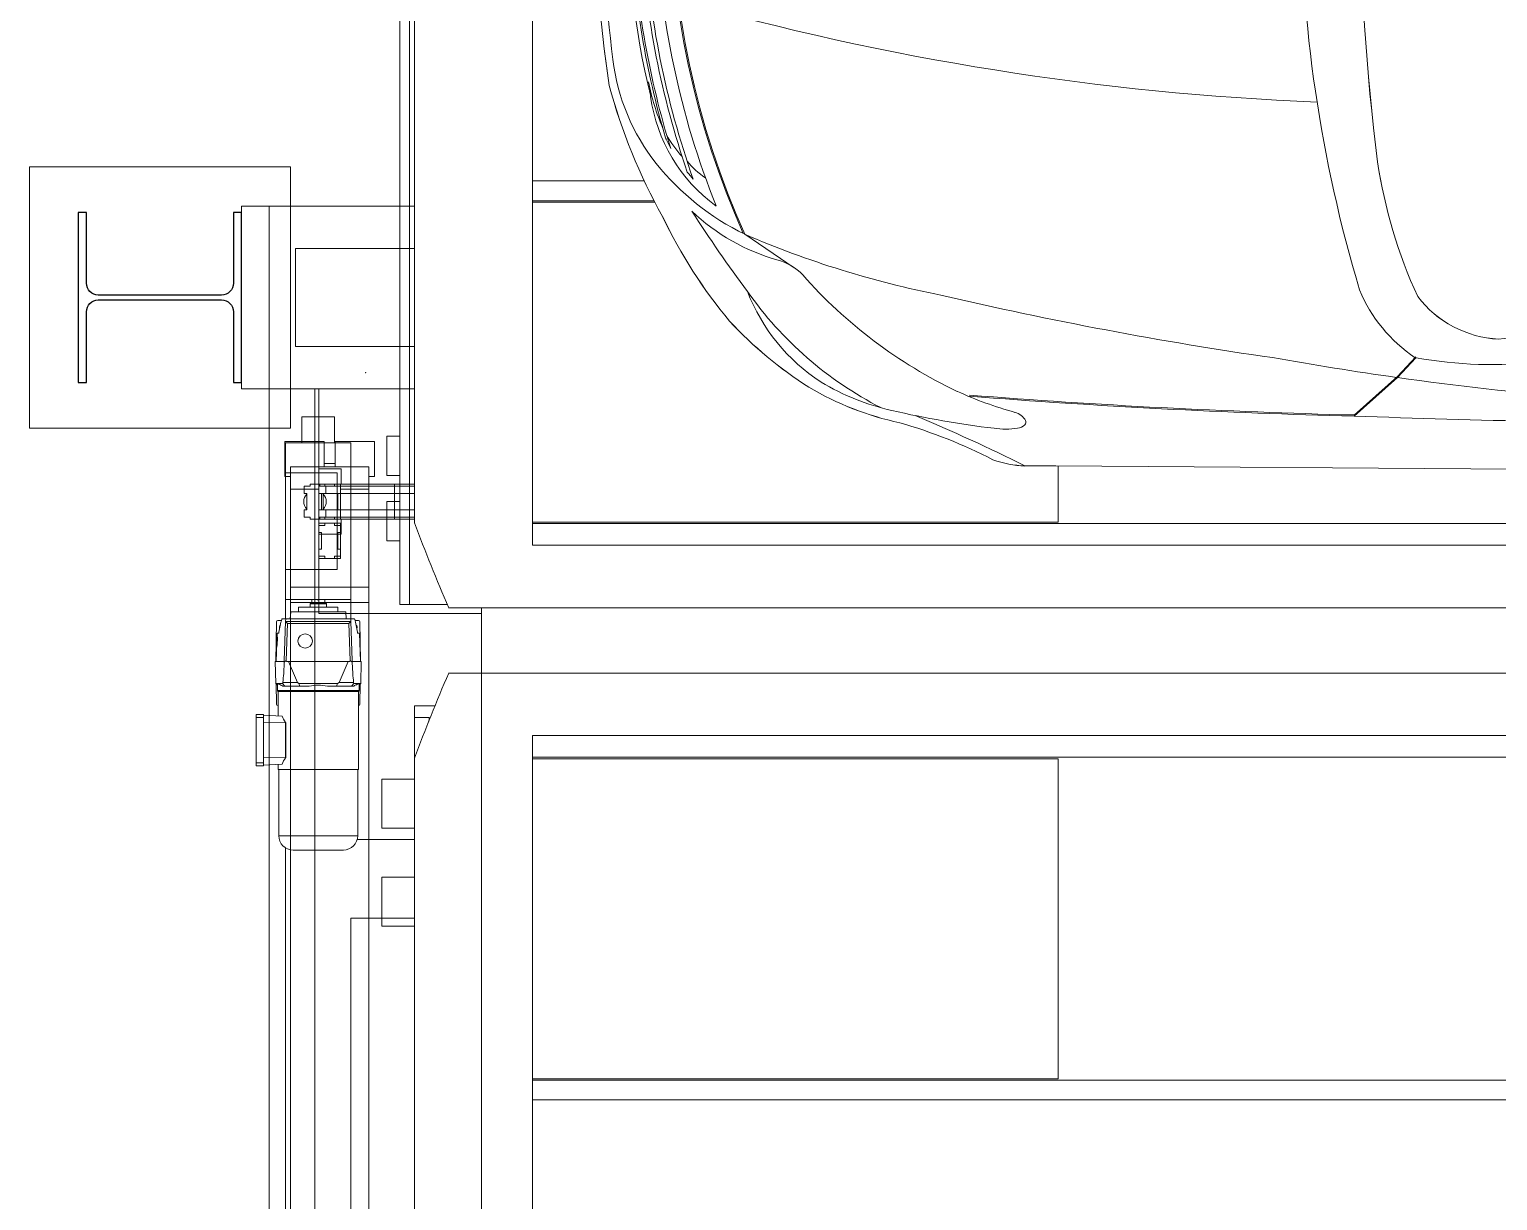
# Model space of a CAD drawing. Header units: inches. Extents: x 9.2 to 90.6, y 12.3 to 34.3.
# Drawn here: x 41.051 to 43.3, y 24.048 to 25.841 of the extents above; entities that cross this region are included whole.
import ezdxf

# ---------------------------------------------------------------- set-up
doc = ezdxf.new("R2010")
doc.units = ezdxf.units.IN
doc.header["$MEASUREMENT"] = 0
doc.set_wipeout_variables(frame=1)
doc.linetypes.add('PHANTOM', pattern=[12.7, 6.35, -1.27, 1.27, -1.27, 1.27, -1.27])
for name, color, linetype in [('PK24E', 7, 'Continuous'), ('PK24E-COMP-CAR', 7, 'Continuous'), ('PK24E-STRUCT-STEEL', 254, 'Continuous')]:
    doc.layers.add(name, color=color, linetype=linetype)
for name, color, linetype, true_color in [('PK24E-COMP-PALLET', 132, 'Continuous', 0x00b7c8), ('PK24E-HELPER', 253, 'PHANTOM', 0xa1a1a1), ('PK24E-SYS-LIFT', 31, 'Continuous', 0xffcc5a), ('PK24E-SYS-SHELF', 31, 'Continuous', 0xffcc5a)]:
    doc.layers.add(name, color=color, linetype=linetype, true_color=true_color)
doc.layers.add('Text', color=142, linetype='Continuous', lineweight=20)

# ---------------------------------------------------------------- blocks, each defined once
blk = doc.blocks.new('ELIFTTT-CHASIS--TOP-COMP-PKE24')
at = {"layer": 'PK24E-SYS-LIFT', "lineweight": 5}
for p, q in [((-284.75, 149.25), (-284.75, 145.25)), ((-283.91, 149.25), (-284.75, 149.25)), ((-279.75, 149.25), (-283.91, 149.25)), ((-279.75, 145.25), (-279.75, 149.25)), ((-287.25, 145.25), (-287.25, 140.65)), ((-277.25, 145.25), (-287.25, 145.25)), ((-277.25, 145.25), (-277.25, 121.25)), ((-279.35, 140.65), (-287.25, 140.65)), ((-287.25, 140.65), (-287.25, 125.85)), ((-279.35, 125.85), (-279.35, 140.65)), ((-284.4, 138.62), (-284.4, 137.52)), ((-283.48, 138.62), (-284.4, 138.62)), ((-284.4, 137.52), (-284.02, 137.52)), ((-284.02, 137.52), (-284.02, 134.98)), ((-283.48, 138.95), (-283.48, 138.62)), ((-282.02, 138.95), (-283.48, 138.95)), ((-282.02, 138.62), (-282.02, 138.95)), ((-281.1, 138.62), (-282.02, 138.62)), ((-281.48, 137.52), (-281.1, 137.52)), ((-281.48, 134.98), (-281.48, 137.52)), ((-281.1, 137.52), (-281.1, 138.62)), ((-284.4, 134.98), (-284.4, 133.88)), ((-284.02, 134.98), (-284.4, 134.98)), ((-281.1, 134.98), (-281.48, 134.98)), ((-281.1, 133.88), (-281.1, 134.98)), ((-284.4, 133.88), (-283.48, 133.88)), ((-283.48, 133.88), (-283.48, 133.55)), ((-283.48, 133.55), (-282.02, 133.55)), ((-282.02, 133.88), (-281.1, 133.88)), ((-282.02, 133.55), (-282.02, 133.88)), ((-287.25, 125.85), (-287.25, 121.25)), ((-287.25, 125.85), (-279.35, 125.85)), ((-287.25, 121.25), (-277.25, 121.25)), ((-287.25, 118.3), (-287.25, 121.25)), ((-286.47, 119.4), (-286.53, 118.3)), ((-286.47, 119.4), (-278.03, 119.4)), ((-285.25, 120.1), (-285.25, 119.4)), ((-285.25, 120.1), (-279.25, 120.1)), ((-283.4, 120.7), (-283.5, 120.6)), ((-283.5, 120.6), (-283.5, 120.1)), ((-281, 120.6), (-283.5, 120.6)), ((-283.4, 120.7), (-281.1, 120.7)), ((-283.25, 121.25), (-283.25, 120.7)), ((-281.25, 120.7), (-281.25, 121.25)), ((-281, 120.6), (-281.1, 120.7)), ((-281, 120.1), (-281, 120.6)), ((-279.25, 119.4), (-279.25, 120.1)), ((-277.97, 118.3), (-278.03, 119.4)), ((-277.25, 121.25), (-277.25, 118.3)), ((-288.64, 117.85), (-288.75, 111.75)), ((-288.44, 118.05), (-287.89, 118.05)), ((-287.82, 118.3), (-287.22, 118.3)), ((-287.46, 111.91), (-287.24, 117.91)), ((-287.22, 118.3), (-287.24, 117.91)), ((-286.95, 117.61), (-287.24, 117.91)), ((-287.24, 117.91), (-277.26, 117.91)), ((-287.22, 118.3), (-277.28, 118.3)), ((-286.95, 117.61), (-287.16, 111.91)), ((-277.55, 117.61), (-286.95, 117.61)), ((-277.26, 117.91), (-277.55, 117.61)), ((-277.34, 111.91), (-277.55, 117.61)), ((-277.26, 117.91), (-277.28, 118.3)), ((-277.28, 118.3), (-276.68, 118.3)), ((-277.26, 117.91), (-277.04, 111.91)), ((-276.61, 118.05), (-276.06, 118.05)), ((-275.86, 117.85), (-275.75, 111.75)), ((-288.56, 116.1), (-288.71, 111.75)), ((-288.54, 115.62), (-288.58, 115.63)), ((-288.56, 116.1), (-288.32, 116.1)), ((-276.18, 116.1), (-275.94, 116.1)), ((-275.79, 111.75), (-275.94, 116.1)), ((-288.62, 114.18), (-288.59, 114.17)), ((-288.83, 111.75), (-288.77, 108.41)), ((-288.83, 111.75), (-287.46, 111.75)), ((-287.53, 109.94), (-287.47, 111.69)), ((-287.47, 111.69), (-287.16, 111.91)), ((-287.46, 111.91), (-287.47, 111.69)), ((-287.09, 111.75), (-287.16, 111.91)), ((-287.09, 111.75), (-286.81, 111.75)), ((-285.44, 108.55), (-286.81, 111.75)), ((-286.81, 111.75), (-277.69, 111.75)), ((-277.69, 111.75), (-279.06, 108.55)), ((-277.69, 111.75), (-277.41, 111.75)), ((-277.41, 111.75), (-277.34, 111.91)), ((-277.03, 111.69), (-277.34, 111.91)), ((-277.04, 111.91), (-277.03, 111.69)), ((-277.04, 111.75), (-275.67, 111.75)), ((-276.97, 109.94), (-277.03, 111.69)), ((-275.73, 108.41), (-275.67, 111.75)), ((-288.77, 108.41), (-288.5, 108.14)), ((-288.77, 108.41), (-287.72, 108.41)), ((-288.64, 105.25), (-288.69, 108.33)), ((-288.5, 108.31), (-288.5, 107.35)), ((-287.72, 108.41), (-287.37, 108)), ((-287.37, 108), (-287.69, 108)), ((-287.67, 108.55), (-285.44, 108.55)), ((-285.07, 108), (-287.37, 108)), ((-285.44, 108.55), (-285.2, 108.41)), ((-285.2, 108.41), (-279.3, 108.41)), ((-285.2, 108.41), (-285.07, 108)), ((-283.65, 108), (-285.07, 108)), ((-279.43, 108), (-280.85, 108)), ((-279.3, 108.41), (-279.43, 108)), ((-277.13, 108), (-279.43, 108)), ((-279.3, 108.41), (-279.06, 108.55)), ((-279.06, 108.55), (-276.83, 108.55)), ((-276.78, 108.41), (-277.13, 108)), ((-276.81, 108), (-277.13, 108)), ((-276.78, 108.41), (-275.73, 108.41)), ((-276, 108.14), (-275.73, 108.41)), ((-276, 107.35), (-276, 108.31)), ((-275.86, 105.25), (-275.81, 108.33)), ((-288.5, 107.35), (-276, 107.35)), ((-288.4, 107.18), (-288.4, 103.44)), ((-288.4, 107.18), (-282.25, 107.18)), ((-282.25, 107.18), (-276.1, 107.18)), ((-276.1, 95.25), (-276.1, 107.18)), ((-291.75, 103.18), (-291.75, 103.68)), ((-291.75, 103.68), (-290.65, 103.68)), ((-290.65, 103.68), (-290.65, 103.18)), ((-290.65, 103.56), (-287.79, 103.41)), ((-288.44, 105.05), (-288.4, 105.05)), ((-276.1, 105.05), (-276.06, 105.05)), ((-291.75, 96.28), (-291.75, 103.18)), ((-290.65, 103.18), (-291.75, 103.18)), ((-290.65, 96.28), (-290.65, 103.18)), ((-290.65, 102.45), (-287.25, 102.38)), ((-287.25, 102.45), (-287.25, 102.38)), ((-287.25, 97.08), (-287.25, 102.38)), ((-287.25, 102.38), (-287.25, 102.38)), ((-287.2, 102.38), (-287.25, 102.38)), ((-287.2, 97.08), (-287.2, 102.38)), ((-161.2, 100.5), (-211.2, 100.5)), ((-211.2, 100.5), (-211.2, 84.5)), ((-161.2, 84.5), (-161.2, 100.5)), ((-290.65, 97), (-287.25, 97.08)), ((-287.25, 97.08), (-287.25, 97.08)), ((-287.25, 97.01), (-287.25, 97.08)), ((-287.2, 97.08), (-287.25, 97.08)), ((-291.75, 95.78), (-291.75, 96.28)), ((-291.75, 96.28), (-290.65, 96.28)), ((-290.65, 95.78), (-291.75, 95.78)), ((-290.65, 96.28), (-290.65, 95.78)), ((-290.65, 95.9), (-287.79, 96.05)), ((-288.4, 96.02), (-288.4, 95.25)), ((-288.4, 95.25), (-276.1, 95.25)), ((-288.3, 95.25), (-288.3, 88.12)), ((-276.2, 85.1), (-276.2, 95.25)), ((-288.3, 88.12), (-288.3, 87.8)), ((-288.3, 87.8), (-288.3, 85.1)), ((-288.3, 85.1), (-276.2, 85.1)), ((-287.25, -83.22), (-287.25, 83.22)), ((-276.28, 84.5), (-259.75, 84.5)), ((-259.75, 72.5), (-259.75, 84.5)), ((-259.75, 84.5), (-254.75, 84.5)), ((-254.75, 72.5), (-254.75, 84.5)), ((-254.75, 84.5), (-249.75, 84.5)), ((-249.75, 84.5), (-249.75, 72.5)), ((-211.2, 84.5), (-249.75, 84.5)), ((-68.85, 84.5), (-161.2, 84.5)), ((-278.4, 82.9), (-286.1, 82.9)), ((-277.25, 72.5), (-277.25, -72.5)), ((-277.25, 72.5), (-259.75, 72.5)), ((-254.75, 72.5), (-259.75, 72.5)), ((-249.75, 72.5), (-254.75, 72.5)), ((-249.75, 72.5), (-81.39, 72.5))]:
    blk.add_line(p, q, dxfattribs=at)
for centre, radius in [((-284.25, 114.91), 1.1), ((0, 0), 109)]:
    blk.add_circle(centre, radius, dxfattribs=at)
for centre, radius, start, end in [((-282.75, 136.25), 1.72, 137.63, 222.37), ((-282.75, 136.25), 1.72, 317.63, 42.37), ((-288.44, 117.85), 0.2, 90, 179), ((-287.75, 117), 0.45, 132.2453, 204.5747), ((-276.75, 117), 0.45, 335.4253, 47.7547), ((-276.06, 117.85), 0.2, 1, 90), ((-282.25, 101.91), 6.25, 77.0707, 102.9293), ((-288.3, 107.35), 0.2, 180, 240), ((-276.2, 107.35), 0.2, 300, 0), ((-288.44, 105.25), 0.2, 181, 270), ((-276.06, 105.25), 0.2, 270, 359), ((-282.25, 106.03), 6.15, 215.6016, 216.4055), ((-282.25, 93.43), 6.15, 143.5945, 144.3984), ((-286.1, 85.1), 2.2, 180, 270), ((-278.4, 85.1), 2.2, 270, 0)]:
    blk.add_arc(centre, radius, start, end, dxfattribs=at)
for centre, major_axis, ratio, start_param, end_param in [((-258.83, 111.06), (0, 29.91), 0.99939, 1.327153, 1.396535), ((-305.67, 111.06), (0, 29.91), 0.99939, 4.886651, 4.956033), ((-259.13, 85.52), (-26.34, 26.35), 0.507159, 0.207962, 0.215452), ((-259.93, 27.64), (-17.65, 106.42), 0.210216, 0.652517, 0.672911), ((-304.57, 27.64), (17.65, 106.42), 0.210212, 5.610299, 5.630699), ((-305.37, 85.52), (26.34, 26.35), 0.507143, 6.067743, 6.075233), ((-282.25, 105.66), (-4.43, 4.6), 0.92858, 1.214489, 1.388243), ((-282.25, 93.8), (4.43, 4.6), 0.92858, 1.75335, 1.927104)]:
    blk.add_ellipse(centre, major_axis=major_axis, ratio=ratio, start_param=start_param, end_param=end_param, dxfattribs=at)
for points, knots in [([(-282.41, 121.25), (-282.39, 121.24), (-282.34, 121.21), (-282.25, 121.2), (-282.16, 121.21), (-282.11, 121.24), (-282.09, 121.25)], [0, 0, 0, 0, 0.230406, 0.49981, 0.78779, 1, 1, 1, 1]), ([(-287.82, 118.3), (-287.82, 118.3), (-287.83, 118.3), (-287.83, 118.28), (-287.83, 118.28)], [0, 0, 0, 0, 0.487803, 1, 1, 1, 1]), ([(-276.67, 118.28), (-276.67, 118.28), (-276.67, 118.3), (-276.68, 118.3), (-276.68, 118.3)], [0, 0, 0, 0, 0.485402, 1, 1, 1, 1]), ([(-288.61, 114.18), (-288.61, 114.18), (-288.61, 114.16), (-288.61, 114.22), (-288.6, 114.37), (-288.6, 114.62), (-288.6, 114.9), (-288.59, 115.18), (-288.59, 115.43), (-288.58, 115.58), (-288.58, 115.64), (-288.58, 115.63), (-288.58, 115.63)], [0, 0, 0, 0, 0.000422, 0.125216, 0.249969, 0.374831, 0.499914, 0.625089, 0.750116, 0.875001, 0.999834, 1, 1, 1, 1]), ([(-288.58, 115.24), (-288.58, 115.23), (-288.58, 115.15), (-288.59, 114.97), (-288.6, 114.73), (-288.6, 114.53), (-288.6, 114.43), (-288.6, 114.39)], [0, 0, 0, 0, 0.041978, 0.306281, 0.570431, 0.834353, 1, 1, 1, 1]), ([(-288.58, 114.19), (-288.58, 114.19), (-288.57, 114.2), (-288.56, 114.28), (-288.54, 114.44), (-288.53, 114.66), (-288.51, 114.9), (-288.51, 115.15), (-288.51, 115.36), (-288.52, 115.53), (-288.53, 115.62), (-288.53, 115.62), (-288.54, 115.61)], [0, 0, 0, 0, 0.009511, 0.124893, 0.240611, 0.356456, 0.472081, 0.587302, 0.702221, 0.817124, 0.932235, 1, 1, 1, 1]), ([(-288.26, 116.25), (-288.27, 116.21), (-288.29, 116.14), (-288.31, 116.1), (-288.31, 116.1), (-288.32, 116.1)], [0, 0, 0, 0, 0.432931, 0.865827, 1, 1, 1, 1]), ([(-276.18, 116.1), (-276.19, 116.11), (-276.21, 116.12), (-276.22, 116.18), (-276.23, 116.23), (-276.24, 116.25)], [0, 0, 0, 0, 0.43316, 0.866325, 1, 1, 1, 1]), ([(-288.6, 114.39), (-288.6, 114.33), (-288.6, 114.24), (-288.59, 114.21), (-288.59, 114.2)], [0, 0, 0, 0, 0.571187, 1, 1, 1, 1]), ([(-287.69, 108), (-287.78, 108.05), (-288, 108.18), (-288.21, 108.29), (-288.35, 108.34), (-288.43, 108.36), (-288.47, 108.35), (-288.5, 108.34), (-288.5, 108.31), (-288.5, 108.31)], [0, 0, 0, 0, 0.189659, 0.44506, 0.57653, 0.707999, 0.799497, 0.930008, 1, 1, 1, 1]), ([(-276, 108.31), (-276, 108.31), (-276, 108.34), (-276.02, 108.35), (-276.08, 108.36), (-276.16, 108.34), (-276.27, 108.29), (-276.41, 108.23), (-276.58, 108.14), (-276.73, 108.05), (-276.81, 108)], [0, 0, 0, 0, 0.053259, 0.184632, 0.316005, 0.44367, 0.571338, 0.702705, 0.834078, 1, 1, 1, 1]), ([(-288.3, 87.8), (-288.3, 87.8), (-288.3, 87.81), (-288.3, 87.83), (-288.3, 87.87), (-288.3, 87.92), (-288.3, 87.98), (-288.3, 88.03), (-288.3, 88.08), (-288.3, 88.11), (-288.3, 88.12), (-288.3, 88.12), (-288.3, 88.12)], [0, 0, 0, 0, 0.106425, 0.212833, 0.319705, 0.427399, 0.535627, 0.64388, 0.751778, 0.859172, 0.966191, 1, 1, 1, 1])]:
    blk.add_open_spline(points, degree=3, knots=knots, dxfattribs=at)
blk = doc.blocks.new('ELIFTTT-TT--TOP-COMP-PKE24')
at = {"layer": 'PK24E-SYS-LIFT', "lineweight": 5}
for p, q in [((-267.5, 103.22), (-267.5, 105)), ((-267.5, 105), (-258.3, 105)), ((-258.3, 105), (-258.3, 103.22)), ((-265.25, 103.22), (-267.5, 103.22)), ((-267.5, 103.22), (-267.5, -103.22)), ((-265.25, 94), (-265.25, 103.22)), ((-258.3, 103.22), (-262.25, 103.22)), ((-262.25, 103.22), (-262.25, 94)), ((-258.3, 103.22), (-258.3, -103.22)), ((-257.8, 75.2), (-257.8, 94.8)), ((-253, 95), (-257.6, 95)), ((-257.6, 95), (-257.6, 75)), ((-253, 75), (-253, 95)), ((-252.8, 94.8), (-252.8, 75.2)), ((-267.5, 93.75), (-272.5, 93.75)), ((-272.5, 93.75), (-272.5, 86.25)), ((-262.25, 94), (-265.25, 94)), ((-265.25, 94), (-265.25, -94)), ((-262.25, 94), (-262.25, -94)), ((-257.8, 88), (-258.3, 88)), ((-219.25, 89.5), (-219.25, 84.5)), ((-211.75, 89.5), (-219.25, 89.5)), ((-211.75, 84.5), (-211.75, 89.5)), ((-204.25, 89.5), (-204.25, 84.5)), ((-196.75, 89.5), (-204.25, 89.5)), ((-196.75, 84.5), (-196.75, 89.5)), ((-272.5, 86.25), (-267.5, 86.25)), ((-230.5, 84.5), (-230.5, -84.5)), ((230.5, 84.5), (-230.5, 84.5)), ((-258.3, 82), (-257.8, 82)), ((-267.5, 78.75), (-272.5, 78.75)), ((-272.5, 78.75), (-272.5, 71.25)), ((-257.6, 75), (-253, 75)), ((-87.6, 74.5), (-220.5, 74.5)), ((-220.5, 74.5), (-220.5, -74.5)), ((-272.5, 71.25), (-267.5, 71.25)), ((-258.3, 67.75), (-230.5, 67.75)), ((-230.5, 59.75), (-258.3, 59.75)), ((-257.8, 32.7), (-257.8, 52.3)), ((-253, 52.5), (-257.6, 52.5)), ((-257.6, 52.5), (-257.6, 32.5)), ((-253, 32.5), (-253, 52.5)), ((-252.8, 52.3), (-252.8, 32.7)), ((-257.8, 45.5), (-258.3, 45.5)), ((-258.3, 39.5), (-257.8, 39.5)), ((-257.6, 32.5), (-253, 32.5))]:
    blk.add_line(p, q, dxfattribs=at)
for centre, radius, start, end in [((-257.6, 94.8), 0.2, 90, 180), ((-253, 94.8), 0.2, 0, 90), ((-257.6, 75.2), 0.2, 180, 270), ((-253, 75.2), 0.2, 270, 0), ((0, 0), 109, 143.482, 178.8172), ((-257.6, 52.3), 0.2, 90, 180), ((-253, 52.3), 0.2, 0, 90), ((-257.6, 32.7), 0.2, 180, 270), ((-253, 32.7), 0.2, 270, 0)]:
    blk.add_arc(centre, radius, start, end, dxfattribs=at)
blk = doc.blocks.new('*U8')
at = {"lineweight": 5}
blk.add_wipeout([(-262.27, 110), (262.27, 110), (267.5, 96.99), (267.5, -96.99), (262.27, -110), (-262.27, -110), (-267.5, -96.99), (-267.5, 96.99)], dxfattribs=at)
at = {"layer": 'PK24E-COMP-PALLET', "lineweight": 5}
for p, q in [((262.27, 110), (-262.27, 110)), ((-249.45, -100.42), (-249.45, 100.42)), ((249.45, 100.42), (-249.45, 100.42)), ((-267.5, -96.99), (-267.5, 96.99)), ((249.45, 97.11), (-249.45, 97.11)), ((-168.92, 96.89), (-249.45, 96.89)), ((-168.92, 47.89), (-168.92, 96.89)), ((-168.92, 47.89), (-249.45, 47.89)), ((249.45, 47.67), (-249.45, 47.67)), ((249.45, 44.65), (-249.45, 44.65))]:
    blk.add_line(p, q, dxfattribs=at)
blk.add_arc((-7.5, 0), 277.5, 156.6469, 159.5434, dxfattribs=at)
blk = doc.blocks.new('STEEL-HEA260--TOP-STRUCT-PK24')
at = {"layer": 'PK24E-STRUCT-STEEL', "color": 8, "true_color": 0x808080}
blk.add_lwpolyline([(11.25, 13), (11.25, 2.175, -0.4142136), (9.45, 0.375), (-9.45, 0.375, -0.4142136), (-11.25, 2.175), (-11.25, 13), (-12.5, 13), (-12.5, -13), (-11.25, -13), (-11.25, -2.175, -0.4142136), (-9.45, -0.375), (9.45, -0.375, -0.4142136), (11.25, -2.175), (11.25, -13), (12.5, -13), (12.5, 13)], format="xyb", close=True, dxfattribs=at)
blk = doc.blocks.new('STEEL-HEA260-WPLATE-TOP-STRUCT-PK24')
at = {"layer": 'PK24E-STRUCT-STEEL', "color": 8, "lineweight": 5, "true_color": 0x808080}
blk.add_lwpolyline([(-20, 20), (20, 20), (20, -20), (-20, -20)], close=True, dxfattribs=at)
at = {"lineweight": 5}
blk.add_blockref('STEEL-HEA260--TOP-STRUCT-PK24', (0, 0), dxfattribs=at)
blk = doc.blocks.new('ELIFT-COLUMNS--TOP-COMP-PKE24')
at = {"lineweight": 5}
blk.add_blockref('STEEL-HEA260-WPLATE-TOP-STRUCT-PK24', (-306.5, 167.5), dxfattribs=at)
blk = doc.blocks.new('ELIFT-CW--TOP-COMP-PKE24')
at = {"layer": 'PK24E-SYS-LIFT', "lineweight": 5}
for p, q in [((-12.85, 145.45), (-12.85, 140.1)), ((-6.85, 145.45), (-12.85, 145.45)), ((-6.85, 141.6), (-6.85, 145.45)), ((-5.15, 145.45), (-5.15, 141.6)), ((0.85, 145.45), (-5.15, 145.45)), ((0.85, 140.1), (0.85, 145.45)), ((-5.15, 142.1), (-6.85, 142.1)), ((-12, 140.1), (-12.85, 140.1)), ((0, 141.6), (-12, 141.6)), ((-12, 141.6), (-12, 138.15)), ((0, 138.15), (0, 141.6)), ((0.85, 140.1), (0, 140.1)), ((-12, 123.18), (-12, 138.15)), ((-7.65, 138.15), (-12, 138.15)), ((-7.65, 137.9), (-7.65, 138.95)), ((-7.65, 138.95), (-4.35, 138.95)), ((-7.65, 138.62), (-6.73, 138.62)), ((-7.65, 137.52), (-7.65, 138.62)), ((-7.27, 137.52), (-7.65, 137.52)), ((-7.65, 137.52), (-7.65, 134.98)), ((-7.27, 134.98), (-7.27, 137.52)), ((-6.73, 138.95), (-5.27, 138.95)), ((-6.73, 138.62), (-6.73, 138.95)), ((-5.27, 138.95), (-5.27, 138.62)), ((-5.27, 138.62), (-4.35, 138.62)), ((-4.73, 137.52), (-4.73, 134.98)), ((-4.35, 137.52), (-4.73, 137.52)), ((-4.35, 138.95), (-4.35, 137.9)), ((-4.35, 138.62), (-4.35, 137.52)), ((0, 138.15), (-4.35, 138.15)), ((-4.35, 137.52), (-4.35, 134.98)), ((0, 123.18), (0, 138.15)), ((-7.65, 133.88), (-7.65, 134.98)), ((-7.65, 134.98), (-7.27, 134.98)), ((-4.73, 134.98), (-4.35, 134.98)), ((-4.35, 134.98), (-4.35, 133.88)), ((-7.65, 133.55), (-7.65, 134.6)), ((-6.73, 133.88), (-7.65, 133.88)), ((-4.35, 133.55), (-7.65, 133.55)), ((-7.65, 131.9), (-7.65, 132.95)), ((-7.65, 132.95), (-4.35, 132.95)), ((-6.73, 133.55), (-6.73, 133.88)), ((-5.27, 133.55), (-6.73, 133.55)), ((-6.73, 132.95), (-5.27, 132.95)), ((-6.73, 132.62), (-6.73, 132.95)), ((-5.27, 133.88), (-5.27, 133.55)), ((-4.35, 133.88), (-5.27, 133.88)), ((-5.27, 132.95), (-5.27, 132.62)), ((-4.35, 134.6), (-4.35, 133.55)), ((-4.35, 132.95), (-4.35, 131.9)), ((-7.65, 132.62), (-6.73, 132.62)), ((-7.65, 131.52), (-7.65, 132.62)), ((-7.27, 131.52), (-7.65, 131.52)), ((-7.65, 131.52), (-7.65, 128.98)), ((-7.27, 128.98), (-7.27, 131.52)), ((-5.27, 132.62), (-4.35, 132.62)), ((-4.73, 131.52), (-4.73, 128.98)), ((-4.35, 131.52), (-4.73, 131.52)), ((-4.35, 132.62), (-4.35, 131.52)), ((-4.35, 131.52), (-4.35, 128.98)), ((-7.65, 127.88), (-7.65, 128.98)), ((-7.65, 128.98), (-7.27, 128.98)), ((-7.65, 127.55), (-7.65, 128.6)), ((-4.73, 128.98), (-4.35, 128.98)), ((-4.35, 128.98), (-4.35, 127.88)), ((-4.35, 128.6), (-4.35, 127.55)), ((-6.73, 127.88), (-7.65, 127.88)), ((-4.35, 127.55), (-7.65, 127.55)), ((-6.73, 127.55), (-6.73, 127.88)), ((-5.27, 127.55), (-6.73, 127.55)), ((-5.27, 127.88), (-5.27, 127.55)), ((-4.35, 127.88), (-5.27, 127.88)), ((0, 123.18), (-12, 123.18)), ((-12, 120.81), (-12, 123.18)), ((0, 123.18), (0, 120.81)), ((0, 120.81), (-12, 120.81)), ((-12, 120.81), (-12, -120.81)), ((0, 120.81), (0, -120.81)), ((-12, -120.81), (0, -120.81)), ((-12, -123.18), (-12, -120.81)), ((0, -120.81), (0, -123.18)), ((-12, -123.18), (-12, -138.15)), ((0, -123.18), (-12, -123.18)), ((0, -123.18), (0, -138.15)), ((-7.65, -127.55), (-7.65, -128.6)), ((-4.35, -127.55), (-7.65, -127.55)), ((-7.65, -127.88), (-7.65, -128.98)), ((-6.73, -127.88), (-7.65, -127.88)), ((-6.73, -127.55), (-6.73, -127.88)), ((-5.27, -127.55), (-6.73, -127.55)), ((-5.27, -127.88), (-5.27, -127.55)), ((-4.35, -127.88), (-5.27, -127.88)), ((-4.35, -128.6), (-4.35, -127.55)), ((-4.35, -128.98), (-4.35, -127.88)), ((-7.65, -128.98), (-7.27, -128.98)), ((-7.65, -131.52), (-7.65, -128.98)), ((-7.27, -128.98), (-7.27, -131.52)), ((-4.73, -128.98), (-4.35, -128.98)), ((-4.73, -131.52), (-4.73, -128.98)), ((-4.35, -131.52), (-4.35, -128.98)), ((-7.65, -131.52), (-7.65, -132.62)), ((-7.27, -131.52), (-7.65, -131.52)), ((-7.65, -131.9), (-7.65, -132.95)), ((-7.65, -132.62), (-6.73, -132.62)), ((-6.73, -132.62), (-6.73, -132.95)), ((-5.27, -132.62), (-4.35, -132.62)), ((-5.27, -132.95), (-5.27, -132.62)), ((-4.35, -131.52), (-4.73, -131.52)), ((-4.35, -132.62), (-4.35, -131.52)), ((-4.35, -132.95), (-4.35, -131.9)), ((-7.65, -132.95), (-4.35, -132.95)), ((-7.65, -133.55), (-7.65, -134.6)), ((-4.35, -133.55), (-7.65, -133.55)), ((-7.65, -133.88), (-7.65, -134.98)), ((-6.73, -133.88), (-7.65, -133.88)), ((-6.73, -132.95), (-5.27, -132.95)), ((-6.73, -133.55), (-6.73, -133.88)), ((-5.27, -133.55), (-6.73, -133.55)), ((-5.27, -133.88), (-5.27, -133.55)), ((-4.35, -133.88), (-5.27, -133.88)), ((-4.35, -134.6), (-4.35, -133.55)), ((-4.35, -134.98), (-4.35, -133.88)), ((-7.65, -134.98), (-7.27, -134.98)), ((-7.65, -137.52), (-7.65, -134.98)), ((-7.27, -134.98), (-7.27, -137.52)), ((-4.73, -134.98), (-4.35, -134.98)), ((-4.73, -137.52), (-4.73, -134.98)), ((-4.35, -137.52), (-4.35, -134.98)), ((-7.65, -138.15), (-12, -138.15)), ((-12, -138.15), (-12, -141.6)), ((-7.65, -137.52), (-7.65, -138.62)), ((-7.27, -137.52), (-7.65, -137.52)), ((-7.65, -137.9), (-7.65, -138.95)), ((-7.65, -138.62), (-6.73, -138.62)), ((-7.65, -138.95), (-4.35, -138.95)), ((-6.73, -138.62), (-6.73, -138.95)), ((-6.73, -138.95), (-5.27, -138.95)), ((-5.27, -138.62), (-4.35, -138.62)), ((-5.27, -138.95), (-5.27, -138.62)), ((-4.35, -137.52), (-4.73, -137.52)), ((-4.35, -138.62), (-4.35, -137.52)), ((-4.35, -138.95), (-4.35, -137.9)), ((0, -138.15), (-4.35, -138.15)), ((0, -141.6), (0, -138.15)), ((-12.85, -140.1), (-12.85, -145.45)), ((-12, -140.1), (-12.85, -140.1)), ((0, -141.6), (-12, -141.6)), ((-6.85, -145.45), (-6.85, -141.6)), ((-5.15, -141.6), (-5.15, -145.45)), ((0.85, -140.1), (0, -140.1)), ((0.85, -145.45), (0.85, -140.1)), ((-5.15, -142.1), (-6.85, -142.1)), ((-6.85, -145.45), (-12.85, -145.45)), ((0.85, -145.45), (-5.15, -145.45))]:
    blk.add_line(p, q, dxfattribs=at)
blk = doc.blocks.new('ELIFT-DU--TOP-COMP-PKE24')
at = {"layer": 'PK24E-SYS-LIFT', "linetype": 'Continuous', "lineweight": 5}
for p, q in [((-294, 153.5), (-294, 181.5)), ((-294, 181.5), (-289.75, 181.5)), ((-289.75, 181.5), (-257.25, 181.5)), ((-289.75, 153.5), (-289.75, 181.5)), ((-294, 153.5), (-289.75, 153.5)), ((-282.75, 153.5), (-289.75, 153.5)), ((-289.75, 153.5), (-289.75, -153.5)), ((-282.75, 153.5), (-282.75, -153.5)), ((-282.75, 153.5), (-282.15, 153.5)), ((-282.15, 153.5), (-282.15, 119.1)), ((-257.25, 153.5), (-282.15, 153.5)), ((-257.25, 153.5), (-257.25, 141.25)), ((-282.15, 141.25), (-278.75, 141.25)), ((-278.75, 141.25), (-278.75, 138.95)), ((-258.37, 141.25), (279.63, 141.25)), ((-258.37, 140.95), (-258.37, 141.25)), ((-258.37, 140.95), (279.63, 140.95)), ((-258.37, 138.95), (-258.37, 140.95)), ((-282.15, 138.95), (-270.56, 138.95)), ((-282.15, 138.62), (-270.56, 138.62)), ((-282.15, 137.52), (-270.56, 137.52)), ((-270.56, 138.62), (-270.56, 138.95)), ((-270.56, 138.95), (294.94, 138.95)), ((-270.56, 138.62), (294.94, 138.62)), ((-270.56, 137.52), (-270.56, 138.62)), ((-270.56, 137.52), (294.94, 137.52)), ((-270.56, 134.98), (-270.56, 137.52)), ((-282.15, 134.98), (-270.56, 134.98)), ((-270.56, 134.98), (294.94, 134.98)), ((-270.56, 133.88), (-270.56, 134.98)), ((-282.15, 133.88), (-270.56, 133.88)), ((-282.15, 133.55), (-270.56, 133.55)), ((-278.75, 133.55), (-278.75, 131.25)), ((-270.56, 133.88), (294.94, 133.88)), ((-270.56, 133.55), (-270.56, 133.88)), ((-270.56, 133.55), (294.94, 133.55)), ((-258.37, 131.55), (-258.37, 133.55)), ((-278.75, 131.25), (-282.15, 131.25)), ((-258.37, 131.25), (-258.37, 131.55)), ((279.63, 131.55), (-258.37, 131.55)), ((279.63, 131.25), (-258.37, 131.25)), ((-257.25, 131.25), (-257.25, 119.1)), ((-245.37, 131.25), (-245.37, 130.25)), ((-245.37, 130.25), (266.63, 130.25)), ((-282.15, 119.1), (-257.25, 119.1)), ((-257.25, 119.1), (-257.25, -119.1))]:
    blk.add_line(p, q, dxfattribs=at)
at = {"lineweight": 5}
blk.add_blockref('ELIFT-CW--TOP-COMP-PKE24', (-274.5, 0), dxfattribs=at)
blk.add_wipeout([(-285.75, 175), (-285.75, 160), (307, 160), (307, 175)], dxfattribs=at)
at = {"layer": 'PK24E-SYS-LIFT', "linetype": 'Continuous', "lineweight": 5}
for p, q in [((-257.25, 181.5), (-257.25, 175)), ((-285.75, 160), (-285.75, 175)), ((-285.75, 175), (307, 175)), ((307, 160), (-285.75, 160)), ((-257.25, 160), (-257.25, 153.5)), ((-245.37, 160), (-245.37, 141.25))]:
    blk.add_line(p, q, dxfattribs=at)
blk = doc.blocks.new('*U32')
for name in ['ELIFT-COLUMNS--TOP-COMP-PKE24', 'ELIFTTT-CHASIS--TOP-COMP-PKE24', 'ELIFTTT-TT--TOP-COMP-PKE24']:
    blk.add_blockref(name, (0, 0))
at = {"layer": 'PK24E-SYS-SHELF'}
blk.add_blockref('*U8', (0, 0), dxfattribs=at)
blk.add_blockref('ELIFT-DU--TOP-COMP-PKE24', (0, 0))
blk = doc.blocks.new('SEDAN---TOP-COMP-PKE24')
at = {"layer": 'PK24E-COMP-CAR', "lineweight": 5}
for p, q in [((-216.91, -52.81), (-209.34, -57.94)), ((-114.09, -71.56), (-116.92, -74.58)), ((-114.09, -71.73), (-116.92, -74.75)), ((-116.92, -74.58), (-123.58, -80.49)), ((-116.92, -74.75), (-123.58, -80.66)), ((-169.27, -88.29), (-174, -88.29)), ((-98.66, -88.8), (-169.27, -88.29))]:
    blk.add_line(p, q, dxfattribs=at)
blk.add_lwpolyline([(-98.66, -88.8), (-169.27, -88.29), (-174, -88.29, -0.075259), (-178.89, -87.33, 0.049447), (-193.17, -81.68, -0.080698), (-207.09, -76.23, -0.062715), (-219.23, -66.14, -0.061643), (-229.5, -50.11, -0.061425), (-237.69, -30.02, -0.075225), (-237.69, 30.02, -0.061425)], format="xyb", dxfattribs=at)
blk.add_lwpolyline([(-101.46, 68.87, 0.21976), (-113.83, 62.35, 0.069678), (-119.98, 41.74, 0.063275), (-119.98, -41.74, 0.069678), (-113.83, -62.35, 0.21976), (-101.46, -68.87, 0.037117), (-46.41, -58.91, 0.360325), (-42.69, -53.02, -0.038423), (-47.08, -18.45, -0.032223), (-54.77, -15.32, -0.201945), (-57.16, -11.11), (-57.16, 11.11, -0.201945), (-54.77, 15.32, -0.032223), (-47.08, 18.45, -0.038423), (-42.69, 53.02, 0.360325), (-46.41, 58.91, 0.037117)], format="xyb", close=True, dxfattribs=at)
for centre, radius, start, end in [((81.19, 0), 212.94, 163.2572, 196.7428), ((-99.23, 0), 129.15, 155.9157, 204.0843), ((-99.06, 0), 129.15, 155.8616, 204.1384), ((208.52, 0), 331.14, 172.7589, 187.2411), ((-99.69, 0), 135.4, 166.4538, 193.5462), ((-39.3, 0), 200.64, 171.3961, 188.6039), ((-36.68, 0), 202.11, 172.5993, 187.4007), ((-99.66, 0.01), 134.86, 182.7961, 196.4001), ((-99.65, 0.01), 130.96, 182.1001, 201.7338), ((-99.68, 0), 134.56, 183.038, 197.1519), ((-99.67, 0.01), 133.28, 183.2295, 198.9575), ((-99.66, 0.01), 132.78, 183.1137, 199.5221), ((-112.46, 386.64), 419.55, 254.1452, 267.7085), ((-205.51, -22.25), 31.83, 186.8267, 218.3399), ((-152.11, -6.89), 88.65, 195.1225, 209.1824), ((-197.47, -22.79), 34.84, 191.082, 203.346), ((-206.61, -28.32), 24.95, 187.8291, 233.9393), ((-185.33, -17.99), 48.1, 204.6797, 206.808), ((-213.93, -29.41), 17.05, 208.6937, 222.4573), ((-199.28, -16.8), 40.1, 218.9257, 243.9183), ((-216.31, -33.98), 12.15, 219.0273, 236.9589), ((-43.31, -30.11), 77.54, 188.6242, 204.5676), ((-198.32, -21.08), 35.27, 219.0342, 221.3154), ((-20.48, 83.54), 243.89, 212.9933, 216.5113), ((-203.41, -26.57), 31.35, 226.3834, 254.4801), ((-159.64, -16.61), 77.48, 205.6195, 219.7292), ((-158.26, 83.55), 148.45, 246.7263, 258.8946), ((-214.29, -65.25), 8.83, 44.9051, 73.6377), ((-152.98, -10.65), 73.28, 221.3038, 244.6516), ((-170.4, -29.26), 56.29, 215.0238, 242.8675), ((-189.22, -50.92), 29.29, 201.3344, 236.8818), ((-52.64, 509.63), 587.29, 256.78947, 261.83266), ((-101.49, -52.6), 22.96, 202.3898, 236.3231), ((-100.59, -52.21), 16.68, 217.4493, 267.0265), ((-173.07, -23), 63.18, 223.0579, 237.4123), ((-45, 438.56), 518.32, 259.8801, 262.005), ((-102.26, -4.78), 67.99, 259.9819, 276.1991), ((-183.36, -36.09), 46.63, 239.4034, 257.8579), ((-186.34, -43.99), 36.69, 239.0247, 257.3652), ((-43.08, 455.9), 535.77, 262.0779, 265.0081), ((-160.31, -24.5), 57.62, 245.3419, 254.6998), ((-95.87, 1030.24), 1111.07, 265.52774, 268.57079), ((-95.87, 1030.07), 1111.07, 265.52774, 268.57079), ((-161.84, 60.16), 143.68, 256.9173, 263.249), ((-297.73, -335.52), 276.47, 63.4128, 67.2481), ((-176.09, -82.51), 2.49, 28.0846, 76.8016), ((-36.32, 2454.38), 2536.54, 268.02863, 268.67112), ((-214.5, -156.5), 77.8, 62.7613, 74.0845), ((-176.92, -69.41), 13.23, 262.1439, 277.8263), ((-175.21, -80.92), 1.6, 273.0254, 318.3488), ((-174.55, -81.55), 0.692, 321.1875, 18.2745), ((-173.26, -71.64), 16.67, 250.2657, 267.4813)]:
    blk.add_arc(centre, radius, start, end, dxfattribs=at)
blk = doc.blocks.new('*U12')
at = {"lineweight": 5}
blk.add_wipeout([(-267.5, 96.99), (-262.27, 110), (262.27, 110), (267.5, 96.99), (267.5, -96.99), (262.27, -110), (-262.27, -110), (-267.5, -96.99)], dxfattribs=at)
at = {"layer": 'PK24E-COMP-PALLET', "lineweight": 5}
for p, q in [((-249.45, -100.42), (-249.45, 100.42)), ((-267.5, -96.99), (-267.5, 96.99)), ((-232.31, -44.65), (-249.45, -44.65)), ((-230.82, -47.67), (-249.45, -47.67)), ((-230.71, -47.89), (-249.45, -47.89)), ((-168.92, -96.89), (-168.92, -88.29)), ((-168.92, -96.89), (-249.45, -96.89)), ((-77.07, -97.11), (-249.45, -97.11)), ((-74.88, -100.42), (-249.45, -100.42)), ((262.27, -110), (-262.27, -110))]:
    blk.add_line(p, q, dxfattribs=at)
blk.add_arc((-7.5, 0), 277.5, 200.4566, 203.3531, dxfattribs=at)
at = {"layer": 'PK24E', "lineweight": 5}
blk.add_blockref('SEDAN---TOP-COMP-PKE24', (0, 0), dxfattribs=at)
blk = doc.blocks.new('*U13')
at = {"layer": 'PK24E-HELPER', "lineweight": 5}
blk.add_point((-275, -74), dxfattribs=at)
blk.add_point((-275, -74), dxfattribs=at)
at = {"layer": 'PK24E-SYS-SHELF', "lineweight": 5}
for p, q in [((-268.25, 811.98), (-268.25, -109.5)), ((-269.75, -109.5), (-269.75, 796.8)), ((-269.75, -83.75), (-271.75, -83.75)), ((-271.75, -89.75), (-271.75, -83.75)), ((-271.75, -89.75), (-269.75, -89.75)), ((-269.75, -93.75), (-271.75, -93.75)), ((-271.75, -99.75), (-271.75, -93.75)), ((-271.75, -99.75), (-269.75, -99.75)), ((-268.25, -109.5), (-269.75, -109.5)), ((-268.25, -109.5), (-262.48, -109.5))]:
    blk.add_line(p, q, dxfattribs=at)
at = {"layer": 'PK24E', "lineweight": 5}
blk.add_blockref('*U12', (0, 0), dxfattribs=at)

msp = doc.modelspace()

# ---------------------------------------------------------------- block references
at = {"layer": 'PK24E', "lineweight": 5, "xscale": 0.01, "yscale": 0.01, "zscale": 0.01}
msp.add_blockref('*U32', (44.316, 23.7553), dxfattribs=at)

# ---------------------------------------------------------------- next in the draw order: block references
at = {"layer": 'Text', "lineweight": 5, "xscale": 0.01, "yscale": 0.01, "zscale": 0.01}
msp.add_blockref('*U13', (44.316, 26.0553), dxfattribs=at)

# ---------------------------------------------------------------- next in the draw order: block references
at = {"layer": 'PK24E', "lineweight": 5, "xscale": 0.01, "yscale": 0.01, "zscale": 0.01}
msp.add_blockref('*U32', (44.316, 23.7553), dxfattribs=at)

# ---------------------------------------------------------------- next in the draw order: block references
at = {"layer": 'Text', "lineweight": 5, "xscale": 0.01, "yscale": 0.01, "zscale": 0.01}
msp.add_blockref('*U13', (44.316, 26.0553), dxfattribs=at)

doc.saveas('drawing.dxf')
